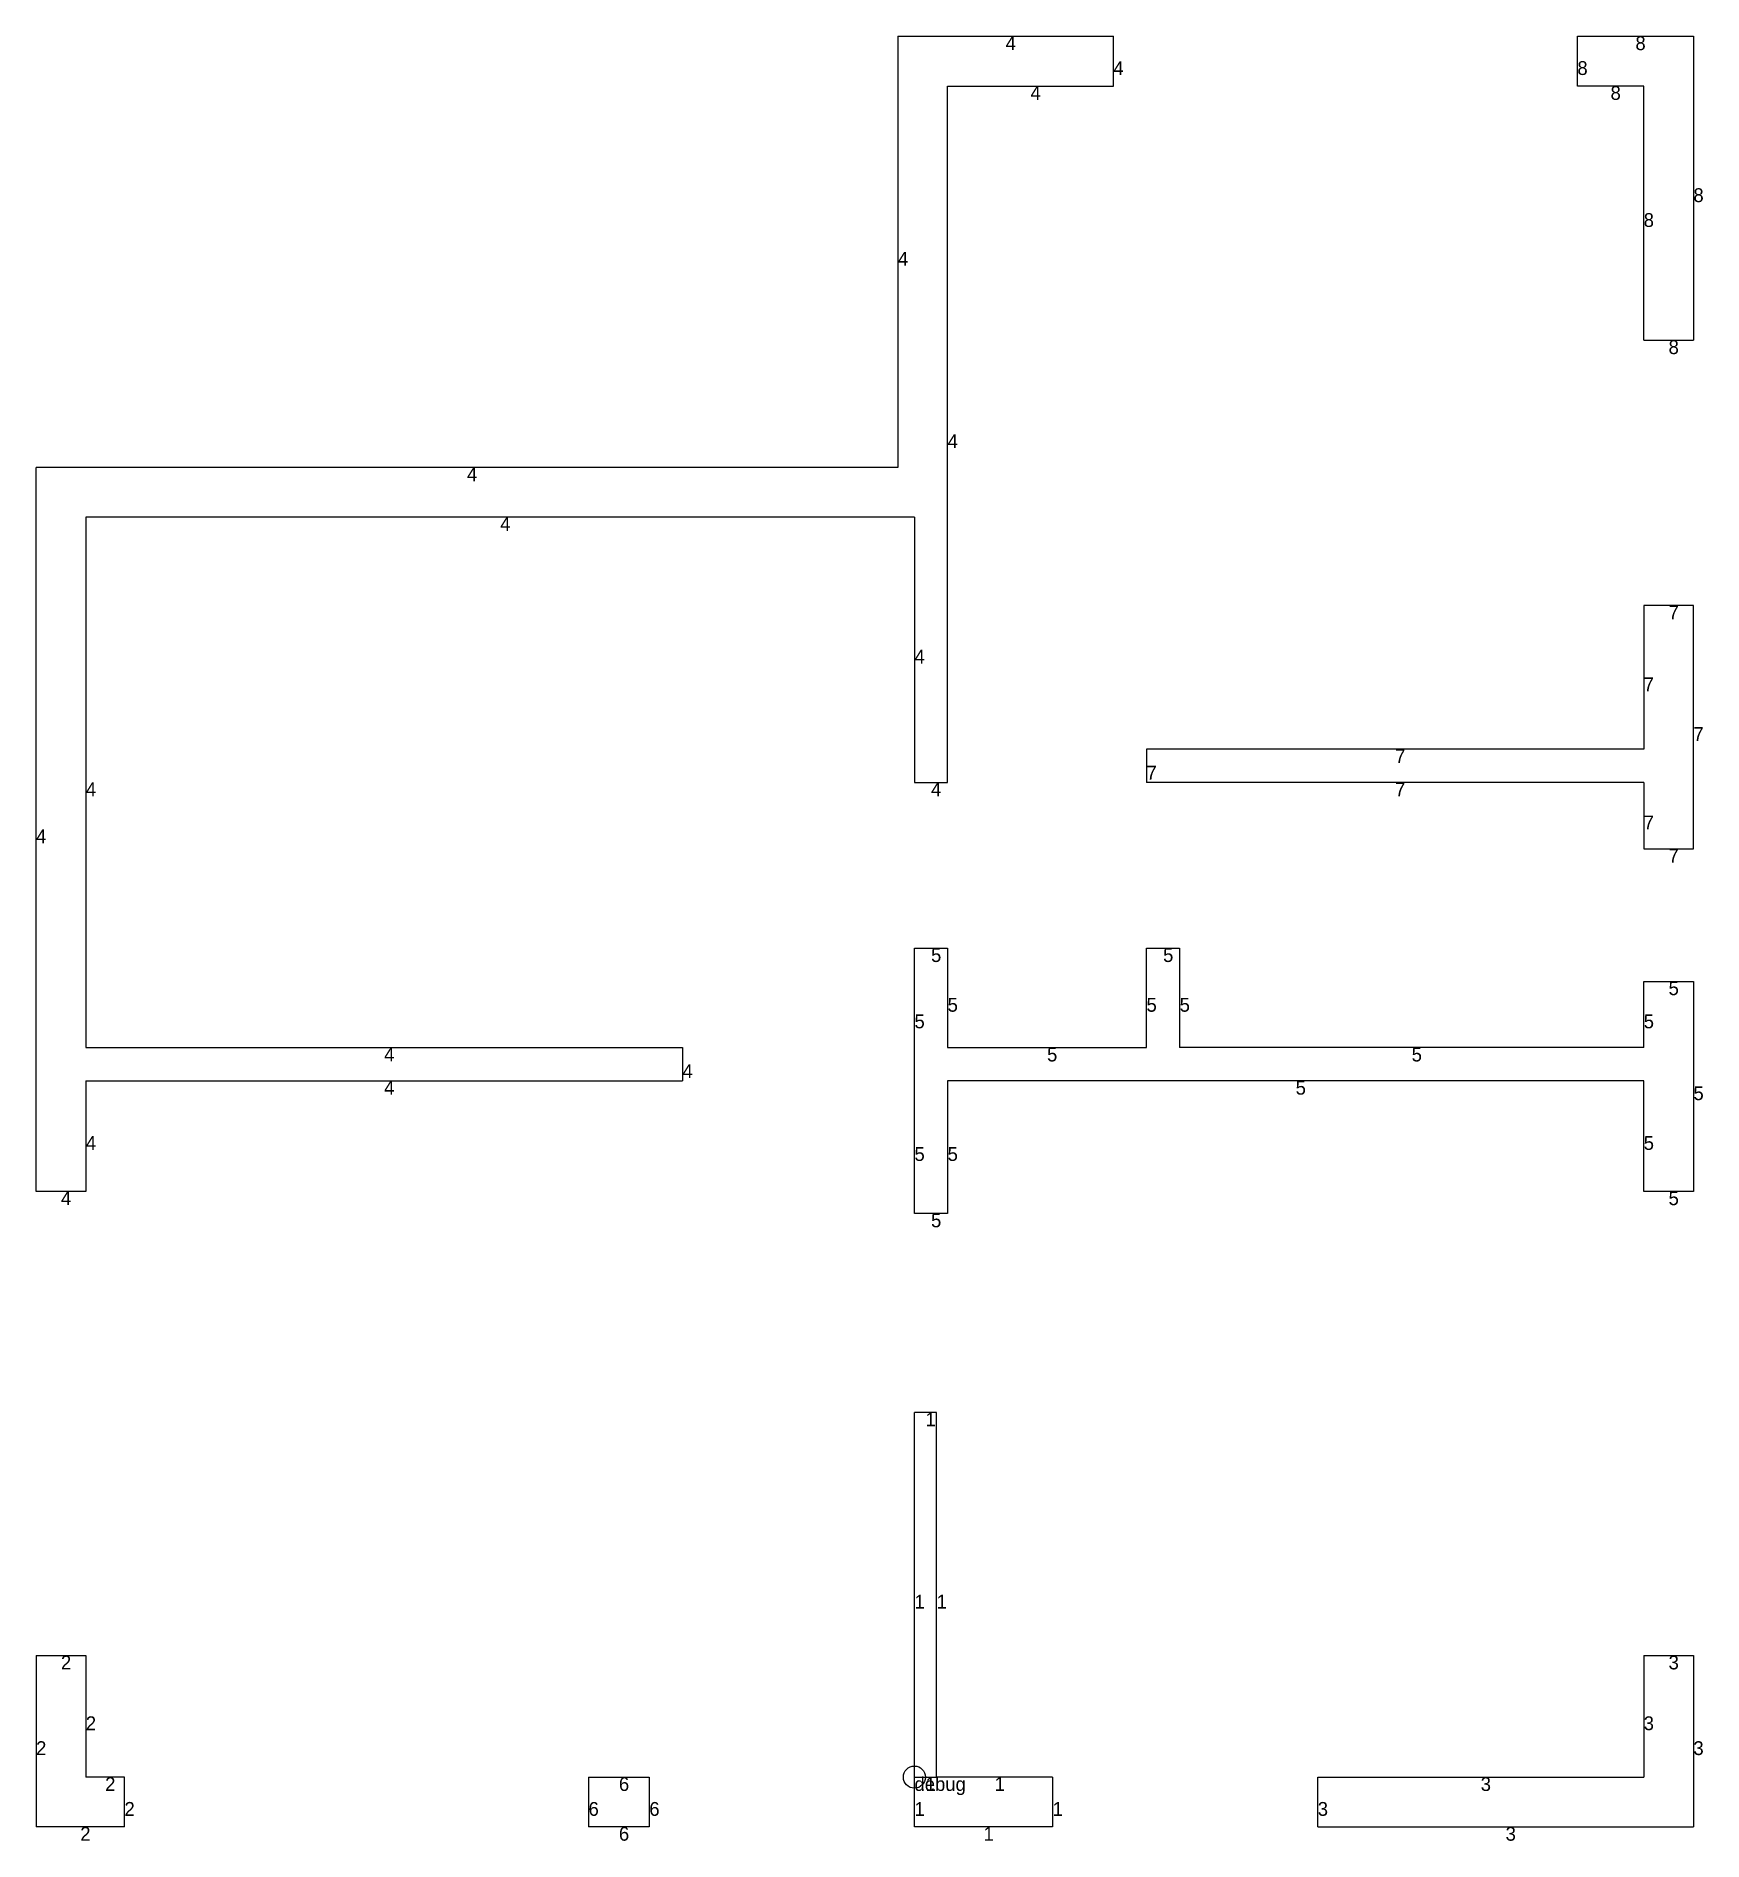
# Model space of a CAD drawing. Header units: metres. Extents: x 335 to 637, y 399 to 726.
import ezdxf

# ---------------------------------------------------------------- set-up
doc = ezdxf.new("R2010")
doc.units = ezdxf.units.M
doc.layers.add('WALL_DEBUG', color=7, linetype='Continuous')

msp = doc.modelspace()

# ---------------------------------------------------------------- linework, layer by layer
at = {"layer": 'debug', "color": 2}
msp.add_circle((494, 411), 2, dxfattribs=at)
at = {"layer": 'WALL_DEBUG'}
for p, q in [((491, 726), (491, 648)), ((491, 726), (530, 726)), ((491, 726), (491, 648)), ((491, 726), (530, 726)), ((530, 717), (530, 726)), ((530, 717), (530, 726)), ((614, 717), (614, 726)), ((614, 726), (635, 726)), ((614, 717), (614, 726)), ((614, 726), (635, 726)), ((635, 726), (635, 671)), ((635, 726), (635, 671)), ((500, 591), (500, 717)), ((500, 717), (530, 717)), ((500, 591), (500, 717)), ((500, 717), (530, 717)), ((626, 717), (614, 717)), ((626, 717), (614, 717)), ((626, 671), (626, 717)), ((626, 671), (626, 717)), ((626, 671), (635, 671)), ((626, 671), (635, 671)), ((491, 648), (335, 648)), ((335, 517), (335, 648)), ((491, 648), (335, 648)), ((335, 517), (335, 648)), ((494, 639), (344, 639)), ((344, 639), (344, 543)), ((494, 639), (344, 639)), ((344, 639), (344, 543)), ((494, 639), (494, 591)), ((494, 639), (494, 591)), ((635, 623), (626, 623)), ((626, 623), (626, 597)), ((635, 623), (626, 623)), ((626, 623), (626, 597)), ((635, 579), (635, 623)), ((635, 579), (635, 623)), ((626, 597), (536, 597)), ((536, 597), (536, 591)), ((626, 597), (536, 597)), ((536, 597), (536, 591)), ((494, 591), (500, 591)), ((494, 591), (500, 591)), ((626, 591), (536, 591)), ((626, 591), (536, 591)), ((626, 591), (626, 579)), ((626, 591), (626, 579)), ((626, 579), (635, 579)), ((626, 579), (635, 579)), ((494, 537), (494, 561)), ((494, 561), (500, 561)), ((494, 537), (494, 561)), ((494, 561), (500, 561)), ((500, 561), (500, 543)), ((500, 561), (500, 543)), ((536, 543), (536, 561)), ((536, 561), (542, 561)), ((536, 543), (536, 561)), ((536, 561), (542, 561)), ((542, 561), (542, 543)), ((542, 561), (542, 543)), ((626, 543), (626, 555)), ((626, 555), (635, 555)), ((626, 543), (626, 555)), ((626, 555), (635, 555)), ((635, 555), (635, 517)), ((635, 555), (635, 517)), ((344, 543), (452, 543)), ((344, 543), (452, 543)), ((452, 543), (452, 537)), ((452, 543), (452, 537)), ((500, 543), (536, 543)), ((500, 543), (536, 543)), ((626, 543), (542, 543)), ((626, 543), (542, 543)), ((344, 537), (344, 517)), ((344, 537), (452, 537)), ((344, 537), (344, 517)), ((344, 537), (452, 537)), ((494, 513), (494, 537)), ((494, 513), (494, 537)), ((626, 537), (500, 537)), ((500, 537), (500, 513)), ((626, 537), (500, 537)), ((500, 537), (500, 513)), ((626, 517), (626, 537)), ((626, 517), (626, 537)), ((344, 517), (335, 517)), ((344, 517), (335, 517)), ((635, 517), (626, 517)), ((635, 517), (626, 517)), ((500, 513), (494, 513)), ((500, 513), (494, 513)), ((494, 411), (494, 477)), ((498, 477), (494, 477)), ((494, 411), (494, 477)), ((498, 477), (494, 477)), ((498, 411), (498, 477)), ((498, 411), (498, 477)), ((335, 433), (344, 433)), ((335, 433), (335, 402)), ((335, 433), (344, 433)), ((335, 433), (335, 402)), ((344, 433), (344, 411)), ((344, 433), (344, 411)), ((626, 433), (635, 433)), ((626, 433), (626, 411)), ((626, 433), (635, 433)), ((626, 433), (626, 411)), ((635, 433), (635, 402)), ((635, 433), (635, 402)), ((351, 411), (344, 411)), ((351, 411), (344, 411)), ((351, 402), (351, 411)), ((351, 402), (351, 411)), ((435, 411), (446, 411)), ((435, 411), (435, 402)), ((435, 411), (446, 411)), ((435, 411), (435, 402)), ((446, 411), (446, 402)), ((446, 411), (446, 402)), ((494, 402), (494, 411)), ((494, 411), (498, 411)), ((494, 402), (494, 411)), ((519, 411), (498, 411)), ((519, 411), (498, 411)), ((519, 411), (519, 402)), ((519, 411), (519, 402)), ((567, 402), (567, 411)), ((567, 411), (626, 411)), ((567, 402), (567, 411)), ((567, 411), (626, 411)), ((351, 402), (335, 402)), ((351, 402), (335, 402)), ((446, 402), (435, 402)), ((446, 402), (435, 402)), ((519, 402), (494, 402)), ((519, 402), (494, 402)), ((567, 402), (635, 402)), ((567, 402), (635, 402))]:
    msp.add_line(p, q, dxfattribs=at)

# ---------------------------------------------------------------- texts
at = {"layer": 'comp_debug_text', "char_height": 2.5, "attachment_point": 1}
for s, insert in [('4', (510.5, 726)), ('8', (624.5, 726)), ('4', (530, 721.5)), ('8', (614, 721.5)), ('4', (515, 717)), ('8', (620, 717)), ('8', (635, 698.5)), ('8', (626, 694)), ('4', (491, 687)), ('8', (630.5, 671)), ('4', (500, 654)), ('4', (413, 648)), ('4', (419, 639)), ('7', (630.5, 623)), ('4', (494, 615)), ('7', (626, 610)), ('7', (635, 601)), ('7', (581, 597)), ('7', (536, 594)), ('4', (344, 591)), ('4', (497, 591)), ('7', (581, 591)), ('7', (626, 585)), ('4', (335, 582.5)), ('7', (630.5, 579)), ('5', (497, 561)), ('5', (539, 561)), ('5', (500, 552)), ('5', (536, 552)), ('5', (542, 552)), ('5', (630.5, 555)), ('5', (494, 549)), ('5', (626, 549)), ('4', (398, 543)), ('5', (518, 543)), ('5', (584, 543)), ('4', (452, 540)), ('4', (398, 537)), ('5', (563, 537)), ('5', (635, 536)), ('4', (344, 527)), ('5', (626, 527)), ('5', (494, 525)), ('5', (500, 525)), ('4', (339.5, 517)), ('5', (630.5, 517)), ('5', (497, 513)), ('1', (496, 477)), ('1', (494, 444)), ('1', (498, 444)), ('2', (339.5, 433)), ('3', (630.5, 433)), ('2', (344, 422)), ('3', (626, 422)), ('2', (335, 417.5)), ('3', (635, 417.5)), ('2', (347.5, 411)), ('6', (440.5, 411)), ('1', (496, 411)), ('1', (508.5, 411)), ('3', (596.5, 411)), ('2', (351, 406.5)), ('6', (435, 406.5)), ('6', (446, 406.5)), ('1', (494, 406.5)), ('1', (519, 406.5)), ('3', (567, 406.5)), ('2', (343, 402)), ('6', (440.5, 402)), ('1', (506.5, 402)), ('3', (601, 402))]:
    msp.add_mtext(s, dxfattribs=dict(at, insert=insert))
at = {"layer": 'debug', "insert": (494, 411), "char_height": 2.5, "attachment_point": 1}
msp.add_mtext('debug', dxfattribs=at)

doc.saveas('drawing.dxf')
